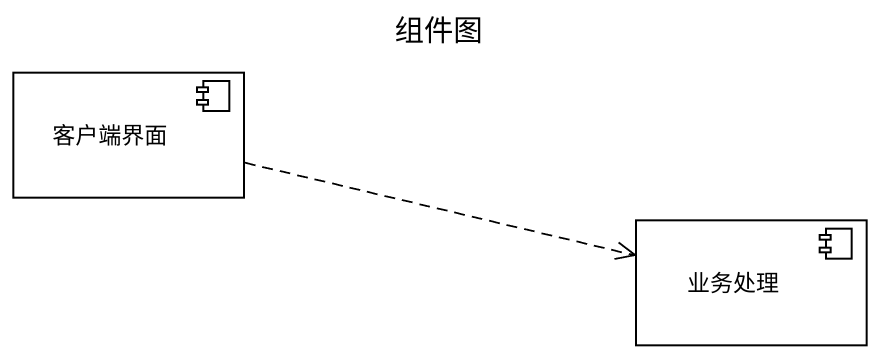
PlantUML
@startuml
title 组件图
component 客户端界面
component 业务处理
客户端界面 .right.> 业务处理
@enduml
